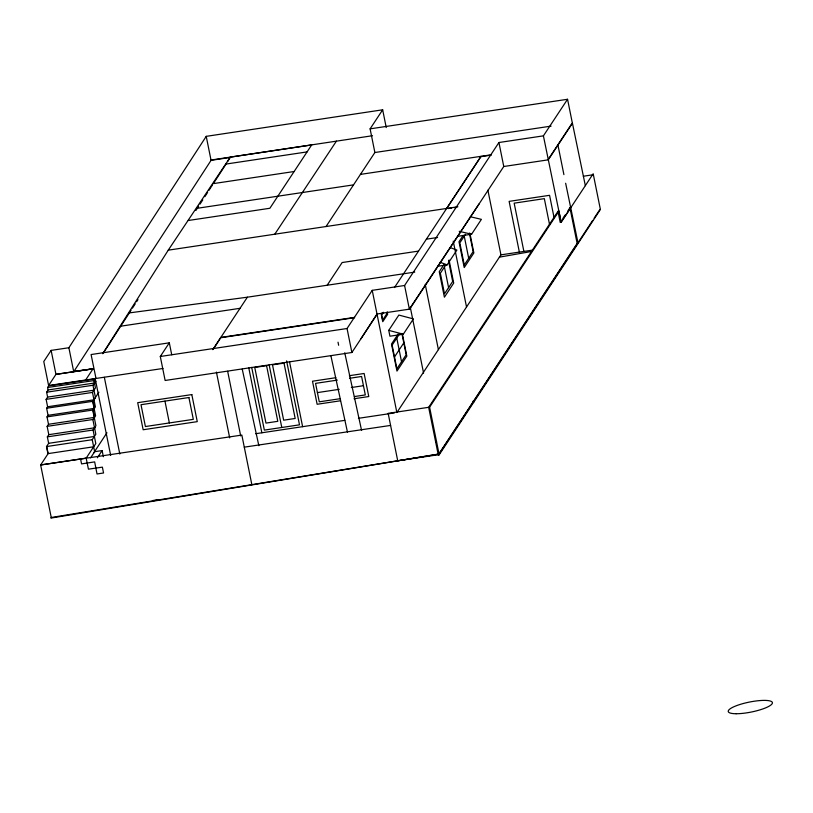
<?xml version="1.0" encoding="UTF-8"?>
<svg xmlns="http://www.w3.org/2000/svg" width="813" height="813" viewBox="0 0 813 813"><rect width="100%" height="100%" fill="white"/><g stroke="black" fill="none" stroke-linecap="round" stroke-linejoin="round"><path stroke-width="1.22" d="M372.506 135.72L230.292 157.122L168.25 250.17L103.261 352.893M73.658 371.419L93.017 368.817L73.719 371.724L68.881 347.74L206.228 136.35L382.669 109.806L386.246 127.56M206.228 136.35L211.065 160.334L73.729 371.714L55.955 374.376L48.607 385.514L162.986 368.472M102.814 353.736L131.086 310.231M132.458 308.107L135.222 303.859M136.594 301.745L137.976 299.621M195.892 210.486L198.646 206.238M200.028 204.114L202.783 199.876M204.846 196.685L207.61 192.447M208.982 190.323L212.437 185.018M213.809 182.895L226.217 163.799M227.599 161.675L230.292 157.122L211.004 160.029M94.054 383.787L95.446 381.673M93.678 400.148L98.881 392.212M46.717 446.53L48.14 453.603L40.65 464.965L51.239 517.485L50.833 518.105L439.04 454.02L592.718 220.374M93.729 452.892L106.96 432.77M594.09 218.28L599.222 210.496M68.881 347.74L51.128 350.393L43.77 361.531L48.607 385.514M48.099 389.955L47.611 387.496L48.709 385.84L95.365 378.848L94.267 380.514L94.765 382.974L48.099 389.955L46.626 392.201L47.611 397.12L46.128 399.366L47.621 406.754L46.636 408.248L48.058 415.321L47.012 416.896L48.506 424.274L47.134 426.358L48.81 434.66L47.347 436.866L48.648 443.319L46.514 446.561L47.937 453.634L93.668 446.784M85.66 379.966L93.17 368.594M95.995 378.411L91.086 354.539L169.317 342.822L171.736 354.803M48.058 415.321L94.41 408.37L92.977 401.297L95.446 397.557L92.967 385.26L94.45 383.014M94.765 382.974L95.863 381.307M94.41 408.37L95.395 406.876L92.479 392.425L95.446 387.933L93.952 380.555M48.506 424.274L94.542 417.374L93.058 409.996L94.095 408.421M90.589 457.871L94.654 451.703L92.235 439.711L95.832 434.264L92.855 419.508L94.227 417.425M94.542 417.374L95.588 415.799L92.672 401.348M80.568 458.979L81.564 463.898L94.664 461.896L97.021 473.969L103.556 472.983L102.377 467.15L88.434 469.162L86.168 458.136L95.802 443.542L93.078 430.016L95.904 425.727L92.743 410.047M377.069 314.326L351.887 352.496L165.13 380.474L160.293 356.49L169.317 342.822M97.377 457.78L102.123 450.585L94.654 451.703M311.745 144.826L269.875 208.27L188.291 220.496M336.419 141.127L274.784 234.195M212.762 349.641L247.376 297.192L414.752 272.111M213.504 348.929L220.831 337.415L354.519 317.385M326.043 226.532L374.874 152.519L370.108 128.85L382.669 109.806M327.161 285.241L342.141 262.538L418.522 251.095M351.887 352.496L347.049 328.513L372.232 290.343L404.589 285.495L498.928 142.519L543.409 135.852L567.555 99.267L370.108 128.85M394.468 287.558L481.062 156.32L446.662 208.453M382.496 312.487L381.267 314.346L382.75 321.724L387.669 314.275L387.171 311.816M383.584 312.283L381.704 315.129L382.689 320.048L387.079 313.401M388.746 330.363L398.837 315.068L413.4 318.899L403.299 334.204L389.925 336.206L388.746 330.363L403.299 334.204M498.928 142.519L503.765 166.502L409.427 309.479L404.589 285.495M398.096 334.062L391.51 344.041L396.968 371.104L406.835 356.135L402.374 333.991M443.776 264.835L439.244 271.694L444.396 297.212L453.715 283.076L449.061 259.987M463.146 235.475L458.999 241.756L464.213 267.579L473.867 252.945L469.904 233.27M399.417 334.072L392.13 345.108L396.907 368.787L406.185 354.732L401.886 333.421M465.503 234.246L459.823 242.853L464.284 264.997L473.125 251.603L469.406 233.158M445.798 264.967L440.351 273.219L444.498 293.818L452.678 281.43L448.522 260.831M437.801 266.258L447.13 264.865L456.896 250.058L449.975 247.508M457.892 236.278L471.581 234.225L481.398 219.347L470.3 216.736M394.518 356.948L403.797 342.893M548.186 159.521L572.322 122.936L567.555 99.267M487.891 190.201L500.93 254.855L396.876 412.557L372.232 290.343M557.992 211.329L428.664 407.323L438.268 454.924L439.193 454.782L600.39 209.48L593.185 173.748L561.163 222.284L560.228 222.427L557.992 211.329L558.917 211.187L561.163 222.284L543.409 135.852M439.193 454.782L429.599 407.181L558.917 211.187M563.003 218.219L565.086 215.069M567.86 210.862L569.933 207.701L570.868 207.569L560.848 222.325M438.268 454.924L577.139 243.443L569.933 207.701M499.426 257.142L531.489 251.491M577.128 243.473L578.073 243.3L565.645 183.24M152.702 500.554L158.718 499.568M51.239 517.485L439.04 454.02M211.065 160.334L230.353 157.427M230.292 157.122L311.674 144.927M225.689 164.104L307.06 151.909M374.874 152.519L551.082 126.117M212.752 183.708L294.133 171.513M360.444 174.389L491.011 154.826M481.123 156.624L491.082 155.141M196.461 208.402L353.533 184.866M503.765 166.502L548.247 159.836L572.423 123.19L585.34 185.649M583.348 176.228L593.388 174.724M168.25 250.17L457.861 206.776M447.963 208.575L451.703 208.016M454.193 207.65L456.672 207.274M599.831 209.561L600.39 209.48M426.388 239.174L437.587 237.498M500.93 254.855L532.332 250.15M577.139 243.443L578.073 243.3M120.507 326.216L240.038 308.31M220.892 337.72L354.58 317.69M160.293 356.49L347.049 328.513M93.017 368.817L55.955 374.376L51.128 350.393M47.611 387.496L94.267 380.514M46.626 392.201L92.967 385.26M47.611 397.12L93.962 390.179M46.128 399.366L92.479 392.425M47.621 406.754L93.973 399.803M46.636 408.248L92.977 401.297M47.012 416.896L93.058 409.996M335.85 377.71L312.487 381.216L317.131 404.274L340.495 400.779M349.366 375.687L364.122 373.482L368.777 396.541L354.021 398.746M337.365 380.108L315.556 383.38L319.275 401.825L339.864 398.736M349.478 378.299L361.592 376.48L365.311 394.925L354.407 396.561M47.134 426.358L92.855 419.508M317.416 392.598L339.224 389.336M351.338 387.516L363.452 385.708M48.81 434.66L95.365 427.679M47.347 436.866L93.078 430.016M48.648 443.319L94.379 436.469M46.514 446.561L92.235 439.711M86.168 458.136L40.65 464.965L241.847 435.077L251.847 484.65M429.599 407.181L388.157 413.339L397.72 460.778L439.162 454.619M255.638 433.715L344.783 420.362M358.431 418.319L394.396 412.923M473.095 401.134L474.02 400.992M473.247 401.907L474.182 401.764M435.646 441.957L436.581 441.815M438.156 454.416L439.091 454.274M244.286 447.15L390.586 425.423M129.674 312.853L247.376 297.192M459.243 231.329L471.581 234.225M440.209 262.304L447.13 264.865M344.742 352.791L361.572 430.362M330.901 355.789L347.466 432.13M242.244 369.163L258.849 445.697M557.891 144.805L563.907 174.632M554.06 217.579L549.568 195.313L509.131 201.37L519.355 252.101M549.568 224.632L544.334 198.646L514.162 203.169L523.887 251.42M479.07 203.921L409.366 309.164L377.008 314.011L360.911 338.818M464.243 236.166L468.705 258.3M453.237 241.095L466.53 306.999M444.437 267.03L448.593 287.629M425.229 284.347L438.4 349.631M410.25 307.05L423.573 373.106M396.774 338.086L401.541 361.755M338.025 342.192L338.645 345.271M289.53 361.775L302.619 426.683M286.603 360.891L299.499 424.833L264.347 430.107L251.705 367.385M269.144 364.773L281.786 427.496M248.778 367.883L261.867 432.78M227.66 371.297L240.699 435.951M216.41 372.08L229.683 437.872M164.958 401.114L169.358 422.953M104.349 377.323L119.816 454.05M95.151 378.441L110.67 455.422M102.123 450.585L103.363 456.733M266.573 365.667L254.754 367.446L265.973 423.095L277.792 421.317L266.573 365.667M284.011 363.126L272.497 364.844L283.656 420.189L295.17 418.461L284.011 363.126M191.817 394.579L137.692 402.689L143.149 429.752L197.274 421.642L191.817 394.579M188.911 397.527L141.005 404.711L145.405 426.54L193.311 419.356L188.911 397.527M736.111 713.733A22.53 5.071 -11.4 0 0 772.096 703.804A22.53 5.071 -11.4 0 0 742.757 703.652A22.53 5.071 -11.4 0 0 736.111 713.733"/></g></svg>
